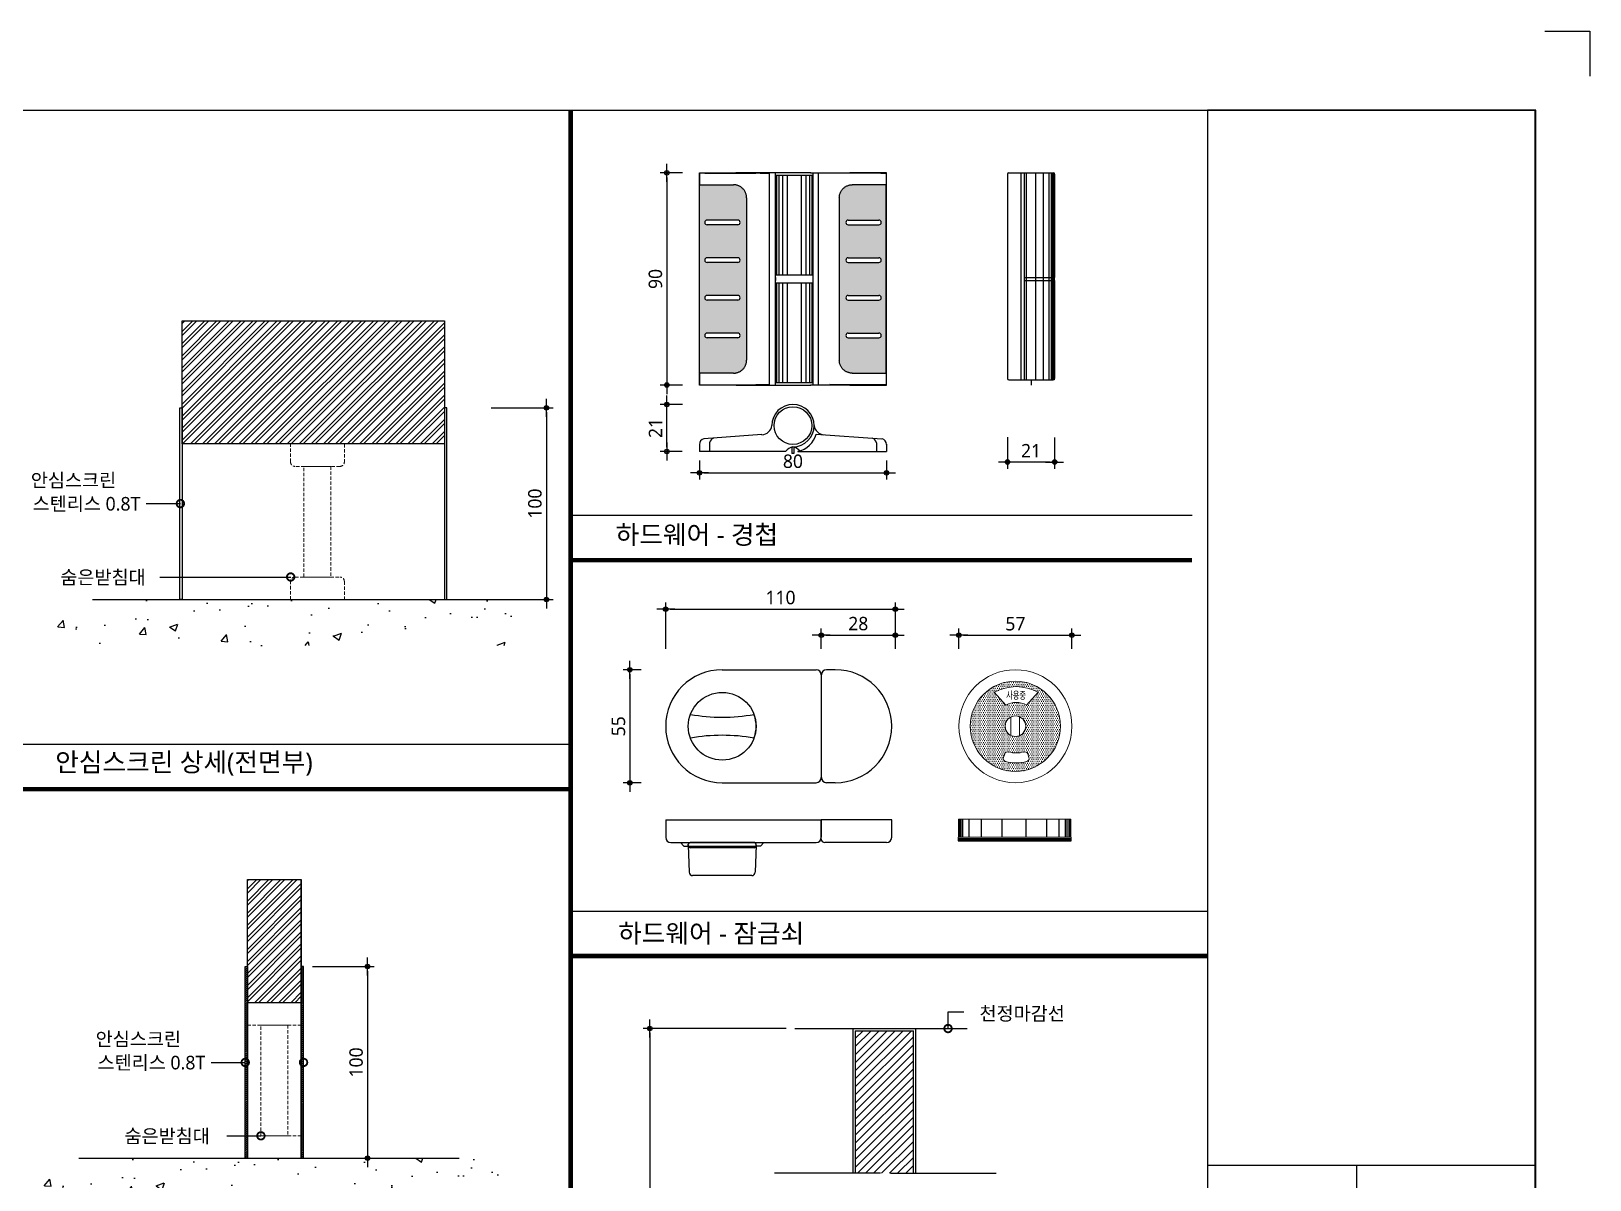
# Model space of a CAD drawing. Extents: x -256 to 8104, y -176 to 5714.
# Drawn here: x 4629 to 8104, y 3153 to 5714 of the extents above; entities that cross this region are included whole.
import ezdxf
from ezdxf.enums import TextEntityAlignment as Align

# ---------------------------------------------------------------- set-up
doc = ezdxf.new("R2010")
doc.units = 0
doc.header["$LTSCALE"] = 30
doc.linetypes.add('HIDDEN', pattern=[0.375, 0.25, -0.125])
doc.layers.get('0').update_dxf_attribs({"linetype": 'CONTINUOUS'})
doc.layers.get('DEFPOINTS').update_dxf_attribs({"linetype": 'CONTINUOUS'})
for name, color, linetype in [('02---제품선', 4, 'CONTINUOUS'), ('C', 2, 'CONTINUOUS'), ('curior-0Line', 252, 'CONTINUOUS'), ('DIM', 7, 'CONTINUOUS'), ('HAT', 8, 'CONTINUOUS'), ('HID', 9, 'HIDDEN'), ('TIT', 3, 'CONTINUOUS'), ('문자', 3, 'CONTINUOUS'), ('부자재', 4, 'CONTINUOUS'), ('잠금쇠(회전형)', 4, 'CONTINUOUS'), ('치수', 1, 'CONTINUOUS'), ('판넬', 2, 'CONTINUOUS'), ('해치', 8, 'CONTINUOUS')]:
    doc.layers.add(name, color=color, linetype=linetype)
doc.styles.add('HDW', font='gulim.ttc')
doc.styles.add('돋움', font='malgun.ttf')
doc.dimstyles.new('10', dxfattribs={"dimscale": 10, "dimtxt": 3, "dimasz": 1, "dimexe": 1.5, "dimexo": 2, "dimgap": 1, "dimtad": 1, "dimdec": 0, "dimlunit": 6, "dimtxsty": '돋움', "dimblk": 'DIMDOT', "dimcen": -1, "dimdle": 1.5, "dimclrt": 3, "dimazin": 3, "dimtfac": 1, "dimtdec": 0, "dimtix": 1, "dimtmove": 2, "dimatfit": 3, "dimldrblk": 'DIMDOT', "dimarcsym": 0})

# ---------------------------------------------------------------- blocks, each defined once
blk = doc.blocks.new('DIMDOT')
at = {"linetype": 'Continuous'}
blk.add_line((-2, 0), (2, 0), dxfattribs=at)
for radius in [0.5, 0.25]:
    blk.add_circle((0, 0), radius, dxfattribs=at)
blk = doc.blocks.new('*D701')
at = {"layer": 'DEFPOINTS', "color": 0}
for p in [(64744.3, -2447.4), (64232.3, -2556), (64744.3, -2556)]:
    blk.add_point(p, dxfattribs=at)
at = {"layer": 'DIM', "color": 0, "lineweight": -2, "ltscale": 10}
for p, q in [((64232.3, -2536), (64232.3, -2432.4)), ((64744.3, -2536), (64744.3, -2432.4)), ((64242.3, -2447.4), (64734.3, -2447.4))]:
    blk.add_line(p, q, dxfattribs=at)
at = {"layer": 'DIM', "color": 0, "lineweight": -2, "xscale": 10, "yscale": 10, "zscale": 10, "rotation": 180}
blk.add_blockref('DIMDOT', (64232.3, -2447.4), dxfattribs=at)
at = {"layer": 'DIM', "color": 0, "lineweight": -2, "xscale": 10, "yscale": 10, "zscale": 10}
blk.add_blockref('DIMDOT', (64744.3, -2447.4), dxfattribs=at)
at = {"layer": 'DIM', "color": 3, "insert": (64488.3, -2421.8), "char_height": 30, "attachment_point": 5, "style": '돋움'}
blk.add_mtext('110', dxfattribs=at)
blk = doc.blocks.new('*D702')
at = {"layer": 'DEFPOINTS', "color": 0}
for p in [(64744.3, -2505.4), (64579.2, -2556), (64744.3, -2556)]:
    blk.add_point(p, dxfattribs=at)
at = {"layer": 'DIM', "color": 0, "lineweight": -2, "ltscale": 10}
for p, q in [((64579.2, -2536), (64579.2, -2490.4)), ((64744.3, -2536), (64744.3, -2490.4)), ((64589.2, -2505.4), (64734.3, -2505.4))]:
    blk.add_line(p, q, dxfattribs=at)
at = {"layer": 'DIM', "color": 0, "lineweight": -2, "xscale": 10, "yscale": 10, "zscale": 10, "rotation": 180}
blk.add_blockref('DIMDOT', (64579.2, -2505.4), dxfattribs=at)
at = {"layer": 'DIM', "color": 0, "lineweight": -2, "xscale": 10, "yscale": 10, "zscale": 10}
blk.add_blockref('DIMDOT', (64744.3, -2505.4), dxfattribs=at)
at = {"layer": 'DIM', "color": 3, "insert": (64661.7, -2479.9), "char_height": 30, "attachment_point": 5, "style": '돋움'}
blk.add_mtext('28', dxfattribs=at)
blk = doc.blocks.new('*D703')
at = {"layer": 'DEFPOINTS', "color": 0}
for p in [(65138, -2505.4), (64886, -2556), (65138, -2556)]:
    blk.add_point(p, dxfattribs=at)
at = {"layer": 'DIM', "color": 0, "lineweight": -2, "ltscale": 10}
for p, q in [((64886, -2536), (64886, -2490.4)), ((65138, -2536), (65138, -2490.4)), ((64896, -2505.4), (65128, -2505.4))]:
    blk.add_line(p, q, dxfattribs=at)
at = {"layer": 'DIM', "color": 0, "lineweight": -2, "xscale": 10, "yscale": 10, "zscale": 10, "rotation": 180}
blk.add_blockref('DIMDOT', (64886, -2505.4), dxfattribs=at)
at = {"layer": 'DIM', "color": 0, "lineweight": -2, "xscale": 10, "yscale": 10, "zscale": 10}
blk.add_blockref('DIMDOT', (65138, -2505.4), dxfattribs=at)
at = {"layer": 'DIM', "color": 3, "insert": (65012, -2480.1), "char_height": 30, "attachment_point": 5, "style": '돋움'}
blk.add_mtext('57', dxfattribs=at)
blk = doc.blocks.new('*D704')
at = {"layer": 'DEFPOINTS', "color": 0}
for p in [(64289.9, -1474.6), (64234.9, -1947.8), (64289.9, -1947.8)]:
    blk.add_point(p, dxfattribs=at)
at = {"layer": 'DIM', "color": 0, "lineweight": -2, "ltscale": 10}
for p, q in [((64269.9, -1474.6), (64219.9, -1474.6)), ((64234.9, -1484.6), (64234.9, -1937.8)), ((64269.9, -1947.8), (64219.9, -1947.8))]:
    blk.add_line(p, q, dxfattribs=at)
at = {"layer": 'DIM', "color": 0, "lineweight": -2, "xscale": 10, "yscale": 10, "zscale": 10}
for p, rotation in [((64234.9, -1474.6), 90), ((64234.9, -1947.8), 270)]:
    blk.add_blockref('DIMDOT', p, dxfattribs=dict(at, rotation=rotation))
at = {"layer": 'DIM', "color": 3, "insert": (64209.4, -1711.2), "char_height": 30, "attachment_point": 5, "rotation": 90, "style": '돋움'}
blk.add_mtext('90', dxfattribs=at)
blk = doc.blocks.new('*D705')
at = {"layer": 'DEFPOINTS', "color": 0}
for p in [(64307.5, -2096), (64724.6, -2096), (64724.6, -2143.4)]:
    blk.add_point(p, dxfattribs=at)
at = {"layer": 'DIM', "color": 0, "lineweight": -2, "ltscale": 10}
for p, q in [((64307.5, -2116), (64307.5, -2158.4)), ((64724.6, -2116), (64724.6, -2158.4)), ((64317.5, -2143.4), (64714.6, -2143.4))]:
    blk.add_line(p, q, dxfattribs=at)
at = {"layer": 'DIM', "color": 0, "lineweight": -2, "xscale": 10, "yscale": 10, "zscale": 10, "rotation": 180}
blk.add_blockref('DIMDOT', (64307.5, -2143.4), dxfattribs=at)
at = {"layer": 'DIM', "color": 0, "lineweight": -2, "xscale": 10, "yscale": 10, "zscale": 10}
blk.add_blockref('DIMDOT', (64724.6, -2143.4), dxfattribs=at)
at = {"layer": 'DIM', "color": 3, "insert": (64516, -2117.9), "char_height": 30, "attachment_point": 5, "style": '돋움'}
blk.add_mtext('80', dxfattribs=at)
blk = doc.blocks.new('*D706')
at = {"layer": 'DEFPOINTS', "color": 0}
for p in [(64234.9, -1991), (64289.9, -1991), (64289.2, -2096)]:
    blk.add_point(p, dxfattribs=at)
at = {"layer": 'DIM', "color": 0, "lineweight": -2, "ltscale": 10}
for p, q in [((64269.9, -1991), (64219.9, -1991)), ((64234.9, -2086), (64234.9, -2001)), ((64269.2, -2096), (64219.9, -2096))]:
    blk.add_line(p, q, dxfattribs=at)
at = {"layer": 'DIM', "color": 0, "lineweight": -2, "xscale": 10, "yscale": 10, "zscale": 10}
for p, rotation in [((64234.9, -1991), 90), ((64234.9, -2096), 270)]:
    blk.add_blockref('DIMDOT', p, dxfattribs=dict(at, rotation=rotation))
at = {"layer": 'DIM', "color": 3, "insert": (64209.5, -2043.5), "char_height": 30, "attachment_point": 5, "rotation": 90, "style": '돋움'}
blk.add_mtext('21', dxfattribs=at)
blk = doc.blocks.new('*D707')
at = {"layer": 'DEFPOINTS', "color": 0}
for p in [(64994.4, -2043.8), (65099.4, -2044.5), (64994.4, -2119.5)]:
    blk.add_point(p, dxfattribs=at)
at = {"layer": 'DIM', "color": 0, "lineweight": -2, "ltscale": 10}
for p, q in [((64994.4, -2063.8), (64994.4, -2134.5)), ((65099.4, -2064.5), (65099.4, -2134.5)), ((65089.4, -2119.5), (65004.4, -2119.5))]:
    blk.add_line(p, q, dxfattribs=at)
at = {"layer": 'DIM', "color": 0, "lineweight": -2, "xscale": 10, "yscale": 10, "zscale": 10, "rotation": 180}
blk.add_blockref('DIMDOT', (64994.4, -2119.5), dxfattribs=at)
at = {"layer": 'DIM', "color": 0, "lineweight": -2, "xscale": 10, "yscale": 10, "zscale": 10}
blk.add_blockref('DIMDOT', (65099.4, -2119.5), dxfattribs=at)
at = {"layer": 'DIM', "color": 3, "insert": (65046.9, -2094.2), "char_height": 30, "attachment_point": 5, "style": '돋움'}
blk.add_mtext('21', dxfattribs=at)
blk = doc.blocks.new('*D708')
at = {"layer": 'DEFPOINTS', "color": 0}
for p in [(64197.9, -2582.6), (64152.3, -2834.6), (64197.9, -2834.6)]:
    blk.add_point(p, dxfattribs=at)
at = {"layer": 'DIM', "color": 0, "lineweight": -2, "ltscale": 10}
for p, q in [((64177.9, -2582.6), (64137.3, -2582.6)), ((64152.3, -2592.6), (64152.3, -2824.6)), ((64177.9, -2834.6), (64137.3, -2834.6))]:
    blk.add_line(p, q, dxfattribs=at)
at = {"layer": 'DIM', "color": 0, "lineweight": -2, "xscale": 10, "yscale": 10, "zscale": 10}
for p, rotation in [((64152.3, -2582.6), 90), ((64152.3, -2834.6), 270)]:
    blk.add_blockref('DIMDOT', p, dxfattribs=dict(at, rotation=rotation))
at = {"layer": 'DIM', "color": 3, "insert": (64127, -2708.6), "char_height": 30, "attachment_point": 5, "rotation": 90, "style": '돋움'}
blk.add_mtext('55', dxfattribs=at)
blk = doc.blocks.new('*D709')
at = {"layer": 'DEFPOINTS', "color": 0}
for p in [(64520.9, -3382.6), (64196.8, -5721.5), (64520.9, -5721.5)]:
    blk.add_point(p, dxfattribs=at)
at = {"layer": 'DIM', "color": 0, "lineweight": -2, "ltscale": 10}
for p, q in [((64500.9, -3382.6), (64181.8, -3382.6)), ((64196.8, -3392.6), (64196.8, -5711.5)), ((64500.9, -5721.5), (64181.8, -5721.5))]:
    blk.add_line(p, q, dxfattribs=at)
at = {"layer": 'DIM', "color": 0, "lineweight": -2, "xscale": 10, "yscale": 10, "zscale": 10}
for p, rotation in [((64196.8, -3382.6), 90), ((64196.8, -5721.5), 270)]:
    blk.add_blockref('DIMDOT', p, dxfattribs=dict(at, rotation=rotation))
at = {"layer": 'DIM', "color": 3, "insert": (64171.6, -4552), "char_height": 30, "attachment_point": 5, "rotation": 90, "style": '돋움'}
blk.add_mtext('VAR.', dxfattribs=at)
blk = doc.blocks.new('A$C13EB2441')
for p, q in [((0.837, 7.375), (0.837, 14.115)), ((0.837, 6.74), (0.837, 0))]:
    blk.add_line(p, q)
blk = doc.blocks.new('*D711')
at = {"layer": 'DEFPOINTS', "color": 0}
for p in [(63424.7, -3244.5), (63424.7, -3671.9), (63567.6, -3671.9)]:
    blk.add_point(p, dxfattribs=at)
at = {"layer": 'DIM', "color": 0, "lineweight": -2, "ltscale": 10}
for p, q in [((63444.7, -3244.5), (63582.6, -3244.5)), ((63567.6, -3254.5), (63567.6, -3661.9)), ((63444.7, -3671.9), (63582.6, -3671.9))]:
    blk.add_line(p, q, dxfattribs=at)
at = {"layer": 'DIM', "color": 0, "lineweight": -2, "xscale": 10, "yscale": 10, "zscale": 10}
for p, rotation in [((63567.6, -3244.5), 90), ((63567.6, -3671.9), 270)]:
    blk.add_blockref('DIMDOT', p, dxfattribs=dict(at, rotation=rotation))
at = {"layer": 'DIM', "color": 3, "insert": (63542.1, -3458.2), "char_height": 30, "attachment_point": 5, "rotation": 90, "style": '돋움'}
blk.add_mtext('100', dxfattribs=at)
blk = doc.blocks.new('_DOTSMALL')
at = {"color": 0, "linetype": 'ByBlock', "const_width": 0.5}
blk.add_lwpolyline([(-0.0625, 0, 1), (0.0625, 0, 1)], format="xyb", close=True, dxfattribs=at)
blk = doc.blocks.new('A$C63EC304E')
at = {"layer": '치수', "color": 1, "xscale": 2.5, "yscale": 2.5, "zscale": 2.5, "rotation": 234.3098741996962}
blk.add_blockref('_DOTSMALL', (0.31, 0.31), dxfattribs=at)
blk = doc.blocks.new('A$C2BC9653E')
at = {"layer": '치수', "xscale": 0.3333333333333333, "yscale": 0.3333333333333333, "zscale": 0.3333333333333333}
blk.add_blockref('A$C63EC304E', (0, 0), dxfattribs=at)
blk = doc.blocks.new('A$C7FC71301')
at = {"layer": '치수', "rotation": 180}
blk.add_blockref('A$C2BC9653E', (0.208, 0.208), dxfattribs=at)
blk = doc.blocks.new('A$C4A20372B')
at = {"layer": '치수'}
blk.add_blockref('A$C7FC71301', (0, 0), dxfattribs=at)
blk = doc.blocks.new('A$C566469F5')
at = {"layer": '치수'}
blk.add_blockref('A$C4A20372B', (0, 0), dxfattribs=at)
blk = doc.blocks.new('A$C7E317CD4')
at = {"layer": '해치', "xscale": 2, "yscale": 2, "zscale": 2}
blk.add_blockref('A$C566469F5', (0, 0), dxfattribs=at)
blk = doc.blocks.new('A$C601D7F27')
at = {"layer": '치수'}
blk.add_blockref('A$C7E317CD4', (0, 0), dxfattribs=at)
blk = doc.blocks.new('A$C38802C08')
at = {"layer": '치수'}
blk.add_blockref('A$C601D7F27', (0, 0), dxfattribs=at)
blk = doc.blocks.new('*D713')
at = {"layer": 'DEFPOINTS', "color": 0}
for p in [(63823.4, -1998.4), (63823.4, -2425.8), (63966.3, -2425.8)]:
    blk.add_point(p, dxfattribs=at)
at = {"layer": 'DIM', "color": 0, "lineweight": -2, "ltscale": 10}
for p, q in [((63843.4, -1998.4), (63981.3, -1998.4)), ((63966.3, -2008.4), (63966.3, -2415.8)), ((63843.4, -2425.8), (63981.3, -2425.8))]:
    blk.add_line(p, q, dxfattribs=at)
at = {"layer": 'DIM', "color": 0, "lineweight": -2, "xscale": 10, "yscale": 10, "zscale": 10}
for p, rotation in [((63966.3, -1998.4), 90), ((63966.3, -2425.8), 270)]:
    blk.add_blockref('DIMDOT', p, dxfattribs=dict(at, rotation=rotation))
at = {"layer": 'DIM', "color": 3, "insert": (63940.7, -2212.1), "char_height": 30, "attachment_point": 5, "rotation": 90, "style": '돋움'}
blk.add_mtext('100', dxfattribs=at)
blk = doc.blocks.new('DESIGN-26', base_point=(58188.6, -6872.9))
h = blk.add_hatch()
h.set_pattern_fill('ANSI31', color=2, style=0)
h.set_pattern_definition([(45, (61405.2524, -5208.6774), (-2.245064, 2.245064), [])])
h.paths.add_polyline_path([(63299.7, -3244.5), (63294.7, -3244.5), (63294.7, -3456.1, -1), (63294.7, -3460.3), (63294.7, -3671.9), (63299.7, -3671.9)])
h.paths.add_polyline_path([(63424.7, -3460.3, -1), (63424.7, -3456.1), (63424.7, -3244.5), (63419.7, -3244.5), (63419.7, -3671.9), (63424.7, -3671.9)])
at = {"layer": 'HAT'}
h = blk.add_hatch(dxfattribs=at)
h.set_pattern_fill('ANSI32', color=256, scale=2, style=0)
h.set_pattern_definition([(45, (49896.99, -7057.5), (-13.470384, 13.470384), []), (45, (49905.97, -7057.5), (-13.470384, 13.470384), [])])
h.paths.add_polyline_path([(63153.9, -1804.6), (63739.3, -1804.6), (63739.3, -2079.2), (63153.9, -2079.2)])
h = blk.add_hatch(dxfattribs=at)
h.set_pattern_fill('ANSI32', color=256, scale=2, style=0)
h.set_pattern_definition([(45, (58218.403, -7048.667), (-13.470384, 13.470384), []), (45, (58227.384, -7048.667), (-13.470384, 13.470384), [])])
h.paths.add_polyline_path([(63419.7, -3050.7), (63299.7, -3050.7), (63299.7, -3325.3), (63419.7, -3325.3), (63419.7, -3244.5)])
at = {"layer": 'HAT', "transparency": 33554687}
h = blk.add_hatch(dxfattribs=at)
h.set_pattern_fill('ANSI31', color=256, scale=4)
h.set_pattern_definition([(45, (49867.086, -7048.667), (-8.980256, 8.980256), [])])
h.paths.add_polyline_path([(64711.1, -3705.5), (64733.3, -3705.5), (64784.7, -3705.5), (64784.7, -3387.6), (64654.7, -3387.6), (64654.7, -3705.5)])
at = {"layer": '해치'}
h = blk.add_hatch(dxfattribs=at)
h.set_pattern_fill('DOTS', color=256, scale=2.628474)
h.set_pattern_definition([(0, (61345.76, -1139.6253), (2.086351, 4.172702), [0, -4.172702])])
edge = h.paths.add_edge_path()
edge.add_line((64308, -1921.2), (64308, -1921.2))
edge.add_spline(control_points=[(64308, -1921.2), (64308.3, -1921.2), (64319.8, -1921.2)], knot_values=[-0.724312, -0.724312, -0.724312, 0.724312, 0.724312, 0.724312], weights=[1, 0.748956, 1], degree=2, periodic=0)
edge.add_line((64319.8, -1921.2), (64383.7, -1921.2))
edge.add_spline(control_points=[(64383.7, -1921.2), (64412.6, -1921.2), (64412.6, -1892.3)], knot_values=[-1.570796, -1.570796, -1.570796, 0, 0, 0], weights=[1, 0.707107, 1], degree=2, periodic=0)
edge.add_line((64412.6, -1892.3), (64412.6, -1530.1))
edge.add_spline(control_points=[(64412.6, -1530.1), (64412.6, -1501.2), (64383.7, -1501.2)], knot_values=[0, 0, 0, 1.570796, 1.570796, 1.570796], weights=[1, 0.707107, 1], degree=2, periodic=0)
edge.add_line((64383.7, -1501.2), (64319.8, -1501.2))
edge.add_spline(control_points=[(64319.8, -1501.2), (64308.3, -1501.2), (64308, -1501.2)], knot_values=[-0.724312, -0.724312, -0.724312, 0.724312, 0.724312, 0.724312], weights=[1, 0.748956, 1], degree=2, periodic=0)
edge.add_line((64308, -1501.2), (64308, -1921.2))
h.paths.add_polyline_path([(64392.9, -1579.9, -0.414214), (64398.1, -1585.2, -0.414214), (64392.9, -1590.5), (64324.5, -1590.5, -0.414214), (64319.3, -1585.2, -0.414214), (64324.5, -1579.9)], flags=16)
h.paths.add_polyline_path([(64392.9, -1663.9, -0.414214), (64398.1, -1669.2, -0.414214), (64392.9, -1674.5), (64324.5, -1674.5, -0.414214), (64319.3, -1669.2, -0.414214), (64324.5, -1663.9)], flags=16)
h.paths.add_polyline_path([(64392.9, -1748, -0.414214), (64398.1, -1753.2, -0.414214), (64392.9, -1758.5), (64324.5, -1758.5, -0.414214), (64319.3, -1753.2, -0.414214), (64324.5, -1748)], flags=16)
h.paths.add_polyline_path([(64392.9, -1832, -0.414214), (64398.1, -1837.2, -0.414214), (64392.9, -1842.5), (64324.5, -1842.5, -0.414214), (64319.3, -1837.2, -0.414214), (64324.5, -1832)], flags=16)
h = blk.add_hatch(dxfattribs=at)
h.set_pattern_fill('DOTS', color=256, scale=2.628474)
h.set_pattern_definition([(0, (60871.1426, -1139.6253), (2.086351, 4.1727023), [0, -4.1727023])])
edge = h.paths.add_edge_path()
edge.add_spline(control_points=[(64619.4, -1530.1), (64619.4, -1501.2), (64648.3, -1501.2)], knot_values=[0, 0, 0, 1.570796, 1.570796, 1.570796], weights=[1, 0.707107, 1], degree=2, periodic=0)
edge.add_line((64648.3, -1501.2), (64712.2, -1501.2))
edge.add_spline(control_points=[(64712.2, -1501.2), (64723.8, -1501.2), (64724, -1501.2)], knot_values=[-0.724312, -0.724312, -0.724312, 0.724312, 0.724312, 0.724312], weights=[1, 0.748956, 1], degree=2, periodic=0)
edge.add_line((64724.1, -1501.2), (64724.1, -1921.2))
edge.add_line((64724.1, -1921.2), (64724, -1921.2))
edge.add_spline(control_points=[(64724, -1921.2), (64723.8, -1921.2), (64712.2, -1921.2)], knot_values=[-0.724312, -0.724312, -0.724312, 0.724312, 0.724312, 0.724312], weights=[1, 0.748956, 1], degree=2, periodic=0)
edge.add_line((64712.2, -1921.2), (64648.3, -1921.2))
edge.add_spline(control_points=[(64648.3, -1921.2), (64619.4, -1921.2), (64619.4, -1892.3)], knot_values=[-1.570796, -1.570796, -1.570796, 0, 0, 0], weights=[1, 0.707107, 1], degree=2, periodic=0)
edge.add_line((64619.4, -1892.3), (64619.4, -1530.1))
h.paths.add_polyline_path([(64639.2, -1579.9, 0.414214), (64633.9, -1585.2, 0.414214), (64639.2, -1590.5), (64707.5, -1590.5, 0.414214), (64712.8, -1585.2, 0.414214), (64707.5, -1579.9)], flags=16)
h.paths.add_polyline_path([(64639.2, -1663.9, 0.414214), (64633.9, -1669.2, 0.414214), (64639.2, -1674.5), (64707.5, -1674.5, 0.414214), (64712.8, -1669.2, 0.414214), (64707.5, -1663.9)], flags=16)
h.paths.add_polyline_path([(64639.2, -1748, 0.414214), (64633.9, -1753.2, 0.414214), (64639.2, -1758.5), (64707.5, -1758.5, 0.414214), (64712.8, -1753.2, 0.414214), (64707.5, -1748)], flags=16)
h.paths.add_polyline_path([(64639.2, -1832, 0.414214), (64633.9, -1837.2, 0.414214), (64639.2, -1842.5), (64707.5, -1842.5, 0.414214), (64712.8, -1837.2, 0.414214), (64707.5, -1832)], flags=16)
h = blk.add_hatch(dxfattribs=at)
h.set_pattern_fill('AR-CONC', color=256, style=0)
h.set_pattern_definition([(50, (61435.16, -3962.6), (182.185, -15.939), [19.05, -209.55]), (355, (61435.16, -3962.6), (-35.243, 191.057), [15.24, -167.64]), (100.451, (61450.34, -3963.92), (146.943, 175.117), [16.19, -178.09]), (46.184, (61435.16, -3911.8), (271.079, -42.042), [28.575, -314.325]), (96.636, (61457.75, -3915.3), (237.404, 247.426), [24.285, -267.135]), (351.184, (61435.16, -3911.8), (237.405, 247.425), [22.86, -251.46]), (21, (61460.56, -3924.5), (151.615, -102.2655), [19.05, -209.55]), (326, (61460.56, -3924.5), (61.802, 184.188), [15.24, -167.64]), (71.4514, (61473.2, -3933.02), (213.416, 81.923), [16.19, -178.09]), (37.5, (61435.16, -3962.594), (3.0886, 84.555), [0, -165.608, 0, -170.18, 0, -168.275]), (7.5, (61435.16, -3962.59), (66.8197, 100.1806), [0, -97.028, 0, -161.798, 0, -64.135]), (327.5, (61378.515, -3962.594), (135.5906, -5.7287), [0, -63.5, 0, -198.12, 0, -262.89]), (317.5, (61353.11, -3962.59), (148.129, 25.4265), [0, -82.55, 0, -131.572, 0, -186.69])])
h.paths.add_polyline_path([(63914.7, -2528.8), (63914.7, -2425.8), (62864.5, -2425.8), (62864.5, -2528.8)])
h = blk.add_hatch(dxfattribs=at)
h.set_pattern_fill('DOTS', color=256, scale=2.628474)
h.set_pattern_definition([(0, (59317.9545, -6165.9028), (2.086351, 4.1727023), [0, -4.1727023])])
h.paths.add_polyline_path([(65112.6, -2708.6, 1), (64911.3, -2708.6, 1)])
h.paths.add_polyline_path([(64989, -2708.6, -1), (65034.9, -2708.6, -1)], flags=16)
h.paths.add_polyline_path([(65036.7, -2661.3, 0.250537), (64990.8, -2661.3), (64965, -2632.8, -0.258173), (65062.5, -2632.8)], flags=16)
h.paths.add_polyline_path([(65039.4, -2770), (65042.2, -2778.1, -0.437988), (65037.4, -2787.2, -0.127495), (64990.2, -2787.2, -0.437988), (64985.3, -2778.1), (64988.1, -2770, -0.407197), (64996.9, -2765.6, 0.156299), (65030.7, -2765.6, -0.407197)], flags=16)
h.paths.add_polyline_path([(64987.4, -2654.3), (64987.4, -2625.1), (65039.7, -2625.1), (65039.7, -2654.3)], flags=8)
h = blk.add_hatch(dxfattribs=at)
h.set_pattern_fill('AR-CONC', color=256, style=0)
h.set_pattern_definition([(50, (61405.25, -5208.68), (182.185, -15.939), [19.05, -209.55]), (355, (61405.25, -5208.68), (-35.243, 191.057), [15.24, -167.64]), (100.451, (61420.43, -5210), (146.943, 175.117), [16.19, -178.09]), (46.184, (61405.25, -5157.88), (271.079, -42.042), [28.575, -314.325]), (96.636, (61427.84, -5161.38), (237.404, 247.426), [24.285, -267.135]), (351.184, (61405.25, -5157.88), (237.405, 247.425), [22.86, -251.46]), (21, (61430.65, -5170.58), (151.615, -102.2655), [19.05, -209.55]), (326, (61430.65, -5170.58), (61.802, 184.188), [15.24, -167.64]), (71.4514, (61443.29, -5179.1), (213.416, 81.923), [16.19, -178.09]), (37.5, (61405.25, -5208.68), (3.0886, 84.555), [0, -165.608, 0, -170.18, 0, -168.275]), (7.5, (61405.25, -5208.68), (66.8197, 100.1806), [0, -97.028, 0, -161.798, 0, -64.135]), (327.5, (61348.61, -5208.68), (135.5906, -5.7287), [0, -63.5, 0, -198.12, 0, -262.89]), (317.5, (61323.21, -5208.68), (148.129, 25.4265), [0, -82.55, 0, -131.572, 0, -186.69])])
h.paths.add_polyline_path([(63884.8, -3774.9), (63884.8, -3671.9), (62834.6, -3671.9), (62834.6, -3774.9)])
at = {"color": 2}
for p, q in [((66192.7, -1158.7), (66292.7, -1158.7)), ((66192.7, -1158.7), (66292.7, -1158.7)), ((66192.7, -1158.7), (66292.7, -1158.7)), ((66292.7, -1158.7), (66292.7, -1258.7)), ((66292.7, -1158.7), (66292.7, -1258.7)), ((66292.7, -1158.7), (66292.7, -1258.7)), ((65046.9, -1936.2), (65046.9, -1947.8)), ((62953.9, -2425.8), (63843.4, -2425.8)), ((64520.1, -3382.6), (64904.7, -3382.6)), ((62924, -3671.9), (63771.7, -3671.9))]:
    blk.add_line(p, q, dxfattribs=at)
at = {"color": 8}
for p, q in [((64020.5, -2238.1), (65405.8, -2238.1)), ((60672.7, -2748.7), (64020.5, -2748.7)), ((64020.5, -3120.9), (65440.2, -3120.9))]:
    blk.add_line(p, q, dxfattribs=at)
at = {"color": 2}
for points in [[(58187.9, -1334.5), (65440.2, -1334.5), (65440.2, -6872.8), (58187.9, -6872.8)], [(58187.9, -1334.5), (65440.2, -1334.5), (65440.2, -6872.8), (58187.9, -6872.8)], [(58187.9, -1334.5), (66169.8, -1334.5), (66169.8, -6872.8), (58187.9, -6872.8)], [(63148.9, -1998.4), (63153.9, -1998.4), (63153.9, -2425.8), (63148.9, -2425.8)], [(63744.3, -1998.4), (63739.3, -1998.4), (63739.3, -2425.8), (63744.3, -2425.8)], [(63294.7, -3244.5), (63299.7, -3244.5), (63299.7, -3671.9), (63294.7, -3671.9)], [(63424.7, -3244.5), (63419.7, -3244.5), (63419.7, -3671.9), (63424.7, -3671.9)]]:
    blk.add_lwpolyline(points, close=True, dxfattribs=at)
at = {"color": 8, "const_width": 10}
for points in [[(64020.5, -6872.8), (64020.5, -1334.5)], [(64020.5, -2338.1), (65405.8, -2338.1)], [(60672.7, -2848.7), (64020.5, -2848.7)], [(64020.5, -3220.9), (65440.2, -3220.9)]]:
    blk.add_lwpolyline(points, dxfattribs=at)
at = {"layer": '02---제품선'}
for p, q in [((64358.3, -2582.6), (64567.6, -2582.6)), ((64579.2, -2594.2), (64579.2, -2822.9)), ((64579.2, -2594.2), (64579.2, -2822.9)), ((64610.3, -2582.6), (64590.9, -2582.6)), ((64358.3, -2834.6), (64567.6, -2834.6)), ((64610.3, -2834.6), (64590.9, -2834.6)), ((64232.3, -2917.5), (64579.2, -2917.5)), ((64232.3, -2917.5), (64232.3, -2956.3)), ((64579.2, -2917.5), (64579.2, -2956.3)), ((64736.3, -2917.5), (64579.2, -2917.5)), ((64579.2, -2960.2), (64579.2, -2917.5)), ((64736.3, -2956.3), (64736.3, -2917.5)), ((64243.9, -2967.9), (64265.2, -2967.9)), ((64265.2, -2967.9), (64451.3, -2967.9)), ((64273, -2975.7), (64265.2, -2967.9)), ((64273, -2975.7), (64280.7, -2975.7)), ((64280.7, -2975.7), (64435.8, -2975.7)), ((64282.6, -2973.8), (64284.7, -3034.1)), ((64282.7, -2975.7), (64282.7, -2971.8)), ((64430, -2967.9), (64286.5, -2967.9)), ((64430, -2979.6), (64286.5, -2979.6)), ((64433.9, -2973.8), (64431.8, -3034.1)), ((64433.9, -2975.7), (64433.9, -2971.8)), ((64443.5, -2975.7), (64435.8, -2975.7)), ((64443.5, -2975.7), (64451.3, -2967.9)), ((64451.3, -2967.9), (64567.6, -2967.9)), ((64724.6, -2967.9), (64587, -2967.9)), ((64424.1, -3041.6), (64292.4, -3041.6))]:
    blk.add_line(p, q, dxfattribs=at)
blk.add_circle((64358.3, -2708.6), 75.6, dxfattribs=at)
blk.add_circle((64358.3, -2708.6), 75.6, dxfattribs=at)
for centre, radius, start, end in [((64358.3, -2708.6), 126, 90, 180), ((64567.6, -2594.2), 11.6, 0, 90), ((64590.9, -2594.2), 11.6, 90, 180), ((64610.3, -2708.6), 126, 0, 90), ((64358.3, -2708.6), 126, 180, 270), ((64358.3, -2271.8), 416.6, 260.2031, 279.7969), ((64358.3, -2708.6), 75.6, 340.7512, 19.2488), ((64610.3, -2708.6), 126, 270, 0), ((64358.3, -3145.4), 416.6, 80.2031, 99.7969), ((64567.6, -2822.9), 11.6, 270, 0), ((64590.9, -2822.9), 11.6, 180, 270), ((64243.9, -2956.3), 11.6, 180, 270), ((64286.5, -2971.8), 3.88, 90, 180), ((64286.5, -2975.7), 3.88, 180, 270), ((64430, -2971.8), 3.88, 0, 90), ((64430, -2975.7), 3.88, 270, 0), ((64567.6, -2956.3), 11.6, 270, 0), ((64587, -2960.2), 7.75, 180, 270), ((64724.6, -2956.3), 11.6, 270, 0), ((64292.4, -3033.9), 7.75, 182, 270), ((64424.1, -3033.9), 7.75, 270, 358)]:
    blk.add_arc(centre, radius, start, end, dxfattribs=at)
at = {"layer": 'C'}
for p, q in [((64654.7, -3387.6), (64654.7, -3705.5)), ((64654.7, -3387.6), (64784.7, -3387.6)), ((64784.7, -3705.5), (64784.7, -3387.6))]:
    blk.add_line(p, q, dxfattribs=at)
at = {"layer": 'curior-0Line'}
for p, q in [((65440.2, -1334.5), (65440.2, -6872.1)), ((65440.6, -3687), (66172.7, -3687)), ((65772.8, -3687), (65772.8, -4240.7))]:
    blk.add_line(p, q, dxfattribs=at)
blk.add_lwpolyline([(66172.7, -1334.5), (65440.2, -1334.5), (65440.2, -6872.8), (66172.7, -6872.8)], close=True, dxfattribs=at)
at = {"layer": 'HID', "lineweight": 15}
for points in [[(63395.8, -2079.2), (63515.8, -2079.2), (63515.8, -2119.2, -0.414214), (63505.8, -2129.2), (63405.8, -2129.2, -0.414214), (63395.8, -2119.2)], [(63405.8, -2375.8), (63505.8, -2375.8, -0.414214), (63515.8, -2385.8), (63515.8, -2425.8), (63395.8, -2425.8), (63395.8, -2385.8, -0.414214)]]:
    blk.add_lwpolyline(points, format="xyb", close=True, dxfattribs=at)
for points in [[(63425.8, -2129.2), (63485.8, -2129.2), (63485.8, -2375.8), (63425.8, -2375.8)], [(63299.7, -3325.3), (63419.7, -3325.3), (63419.7, -3375.3), (63299.7, -3375.3)], [(63329.7, -3375.3), (63389.7, -3375.3), (63389.7, -3621.9), (63329.7, -3621.9)], [(63299.7, -3621.9), (63419.7, -3621.9), (63419.7, -3671.9), (63299.7, -3671.9)]]:
    blk.add_lwpolyline(points, close=True, dxfattribs=at)
at = {"layer": '부자재'}
for p, q in [((64307.5, -1474.6), (64388.9, -1474.6)), ((64307.5, -1947.8), (64307.5, -1474.6)), ((64307.5, -1474.6), (64308, -1475.2)), ((64308, -1475.2), (64308, -1501.2)), ((64319.8, -1475.4), (64433.4, -1475.6)), ((64389.1, -1474.7), (64388.9, -1474.6)), ((64476.6, -1474.7), (64389.1, -1474.7)), ((64464, -1946.6), (64464, -1475.9)), ((64476.6, -1474.7), (64476.6, -1947.7)), ((64476.6, -1474.7), (64476.6, -1474.7)), ((64555.5, -1474.7), (64643, -1474.7)), ((64560.7, -1474.7), (64560.7, -1947.7)), ((64573.3, -1946.6), (64573.3, -1475.9)), ((64712.2, -1475.4), (64598.6, -1475.6)), ((64643, -1474.7), (64643.2, -1474.6)), ((64724.6, -1474.6), (64643.2, -1474.6)), ((64724.6, -1474.6), (64724, -1475.2)), ((64724, -1475.2), (64724, -1501.2)), ((64724.6, -1947.8), (64724.6, -1474.6)), ((64994.4, -1477.6), (64994.4, -1933.2)), ((64997.4, -1474.6), (65096.4, -1474.6)), ((65024.4, -1474.6), (65024.4, -1936.2)), ((65031.9, -1474.6), (65031.9, -1936.2)), ((65099.4, -1477.6), (65099.4, -1708.3)), ((64308, -1921.2), (64308, -1501.2)), ((64308, -1501.2), (64308, -1501.2)), ((64319.8, -1501.2), (64383.7, -1501.2)), ((64712.2, -1501.2), (64648.3, -1501.2)), ((64724.1, -1501.2), (64724, -1501.2)), ((64724.1, -1921.2), (64724.1, -1501.2)), ((64412.6, -1530.1), (64412.6, -1892.3)), ((64619.4, -1530.1), (64619.4, -1892.3)), ((64476.8, -1707.6), (64476.8, -1715)), ((65031.9, -1708.3), (65099.4, -1708.3)), ((65031.9, -1714.3), (65099.4, -1714.3)), ((65098.4, -1708.3), (65098.4, -1714.3)), ((65099.4, -1714.3), (65099.4, -1933.2)), ((64308, -1921.2), (64308, -1921.2)), ((64308, -1921.2), (64308, -1947.2)), ((64383.7, -1921.2), (64319.8, -1921.2)), ((64648.3, -1921.2), (64712.2, -1921.2)), ((64724, -1921.2), (64724.1, -1921.2)), ((64724, -1921.2), (64724, -1947.2)), ((64997.4, -1936.2), (65096.4, -1936.2)), ((64308, -1947.2), (64307.5, -1947.8)), ((64388.9, -1947.8), (64307.5, -1947.8)), ((64319.8, -1947), (64433.4, -1946.8)), ((64389.1, -1947.7), (64388.9, -1947.8)), ((64389.1, -1947.7), (64476.6, -1947.7)), ((64643, -1947.7), (64555.5, -1947.7)), ((64712.2, -1947), (64598.6, -1946.8)), ((64643, -1947.7), (64643.2, -1947.8)), ((64643.2, -1947.8), (64724.6, -1947.8)), ((64724, -1947.2), (64724.6, -1947.8)), ((64307.5, -2079.4), (64307.5, -2096)), ((64446.9, -2058.4), (64317.2, -2067.5)), ((64330, -2076.3), (64330, -2096)), ((64567.6, -2057), (64714.5, -2067.4)), ((64702.1, -2076.3), (64702.1, -2096)), ((64724.6, -2079.4), (64724.6, -2096)), ((64499.2, -2096), (64307.5, -2096)), ((64513.8, -2086.1), (64513.8, -2100.5)), ((64518.3, -2100.5), (64513.8, -2100.5)), ((64518.3, -2086.1), (64518.3, -2100.5)), ((64526.7, -2095.2), (64526.7, -2096)), ((64526.7, -2096), (64724.6, -2096))]:
    blk.add_line(p, q, dxfattribs=at)
blk.add_circle((64516, -2038.2), 42.1, dxfattribs=at)
for centre, radius, start, end in [((64997.4, -1477.6), 3, 90, 180), ((65096.4, -1477.6), 3, 0, 90), ((64997.4, -1933.2), 3, 180, 270), ((65096.4, -1933.2), 3, 270, 0), ((64516, -2038.2), 47.2, 270, 180), ((64445.7, -2035.2), 23.3, 272.9231, 352.4724), ((64586.4, -2035.2), 23.3, 187.5276, 267.0769), ((64320.1, -2079.8), 12.6, 101.7765, 181.6712), ((64345.3, -2080.6), 15.9, 113.4077, 164.5497), ((64517.7, -2044.5), 51.5, 280.084, 345.9792), ((64686.7, -2080.6), 15.9, 15.4503, 67.3004), ((64712, -2079.8), 12.6, 358.3288, 78.2235), ((64522.5, -2114.4), 29.6, 102.5267, 141.5475), ((64509.6, -2114.4), 29.6, 43.1003, 77.4733)]:
    blk.add_arc(centre, radius, start, end, dxfattribs=at)
for points, weights in [([(64319.8, -1475.4), (64308.3, -1475.4), (64308, -1475.2)], [1, 0.748955720789, 1]), ([(64464, -1475.9), (64450.5, -1475.7), (64433.4, -1475.6)], [1, 0.964784765128, 1]), ([(64476.6, -1474.7), (64476.6, -1474.7), (64476.6, -1474.7)], [1, 0.999924701899, 1]), ([(64712.2, -1475.4), (64723.8, -1475.4), (64724, -1475.2)], [1, 0.748955720789, 1]), ([(64308, -1501.2), (64308.3, -1501.2), (64319.8, -1501.2)], [1, 0.748955720789, 1]), ([(64412.6, -1530.1), (64412.6, -1501.2), (64383.7, -1501.2)], [1, 0.707106781187, 1]), ([(64619.4, -1530.1), (64619.4, -1501.2), (64648.3, -1501.2)], [1, 0.707106781187, 1]), ([(64724, -1501.2), (64723.8, -1501.2), (64712.2, -1501.2)], [1, 0.748955720789, 1]), ([(64476.6, -1715), (64476.6, -1715), (64476.6, -1715)], [1, 0.999862102782, 1]), ([(64383.7, -1921.2), (64412.6, -1921.2), (64412.6, -1892.3)], [1, 0.707106781187, 1]), ([(64648.3, -1921.2), (64619.4, -1921.2), (64619.4, -1892.3)], [1, 0.707106781187, 1]), ([(64319.8, -1921.2), (64308.3, -1921.2), (64308, -1921.2)], [1, 0.748955720789, 1]), ([(64712.2, -1921.2), (64723.8, -1921.2), (64724, -1921.2)], [1, 0.748955720789, 1]), ([(64308, -1947.2), (64308.3, -1947), (64319.8, -1947)], [1, 0.748955720789, 1]), ([(64433.4, -1946.8), (64450.5, -1946.7), (64464, -1946.6)], [1, 0.964784765128, 1]), ([(64476.6, -1947.9), (64476.6, -1947.9), (64476.6, -1947.9)], [1, 0.999734260157, 1]), ([(64724, -1947.2), (64723.8, -1947), (64712.2, -1947)], [1, 0.748955720789, 1])]:
    blk.add_rational_spline(points, weights, degree=2, dxfattribs=at)
for points, weights, knots in [([(64555.5, -1474.7), (64555.5, -1474.7), (64516, -1474.7), (64476.6, -1474.7), (64476.6, -1474.7)], [1, 0.707106781186, 1, 0.707106781186, 1], [-1.570796, -1.570796, -1.570796, 0, 0, 1.570796, 1.570796, 1.570796]), ([(64476.6, -1480), (64489.2, -1480), (64516, -1480), (64560.7, -1480), (64560.7, -1480)], [0.872453400774, 0.800943102543, 1, 0.707106781186, 1], [-1.067549, -1.067549, -1.067549, 0, 0, 1.570796, 1.570796, 1.570796]), ([(64560.7, -1702.4), (64560.7, -1702.4), (64520.7, -1702.4), (64490.7, -1702.4), (64476.6, -1702.4)], [1, 0.742797744768, 1, 0.794611058848, 0.917248923756], [-1.467114, -1.467114, -1.467114, 0, 0, 1.171564, 1.171564, 1.171564]), ([(64476.6, -1720.2), (64487.8, -1720.2), (64511.4, -1720.2), (64551.5, -1720.2), (64559.8, -1720.2)], [0.884455168565, 0.830422605945, 1, 0.742797744768, 1], [-0.967291, -0.967291, -0.967291, 0, 0, 1.467114, 1.467114, 1.467114]), ([(64560.7, -1942.6), (64560.7, -1942.6), (64516, -1942.6), (64489.2, -1942.6), (64476.6, -1942.6)], [1, 0.707106781186, 1, 0.800943102543, 0.872453400774], [-1.570796, -1.570796, -1.570796, 0, 0, 1.067549, 1.067549, 1.067549]), ([(64476.6, -1947.9), (64476.6, -1947.9), (64516, -1947.9), (64555.5, -1947.9), (64555.5, -1947.9)], [1, 0.707106781186, 1, 0.707106781186, 1], [-1.570796, -1.570796, -1.570796, 0, 0, 1.570796, 1.570796, 1.570796])]:
    blk.add_rational_spline(points, weights, degree=2, knots=knots, dxfattribs=at)
blk.add_open_spline([(64476.8, -1707.6), (64476.8, -1707.6), (64476.8, -1707.6), (64476.7, -1707.6), (64476.7, -1707.6), (64476.6, -1707.6)], degree=3, knots=[-0.00189331, -0.00189331, -0.00189331, -0.00189331, 0, 0, 0.05421316, 0.05421316, 0.05421316, 0.05421316], dxfattribs=at)
at = {"layer": '잠금쇠(회전형)', "linetype": 'Continuous', "lineweight": 15}
for p, q in [((64965, -2632.8), (64990.8, -2661.3)), ((65062.5, -2632.8), (65036.7, -2661.3)), ((65002, -2687.8), (65002, -2729)), ((65021.1, -2688.2), (65021.1, -2729.5)), ((64988.1, -2770), (64985.3, -2778.1)), ((65039.4, -2770), (65042.2, -2778.1)), ((64885.2, -2916), (65135.6, -2916)), ((64885.2, -2916), (64885.2, -2956.3)), ((64886, -2916), (64886, -2956.3)), ((65135.6, -2916), (65135.6, -2956.3)), ((64884.4, -2956.3), (65136.4, -2956.3)), ((64884.4, -2964), (64884.4, -2956.3)), ((64884.4, -2963.8), (65136.4, -2963.8)), ((65136.4, -2964), (65136.4, -2956.3))]:
    blk.add_line(p, q, dxfattribs=at)
for radius in [126, 100.6, 22.9]:
    blk.add_circle((65012, -2708.6), radius, dxfattribs=at)
for centre, radius, start, end in [((65013.8, -2721), 100.7, 61.0478, 118.9522), ((65013.8, -2704.2), 48.7, 61.8696, 118.1304), ((64991.9, -2780.4), 7, 160.8571, 255.4685), ((64994.7, -2772.3), 7, 72.2332, 160.8571), ((65013.8, -2712.9), 55.3, 252.2332, 287.7668), ((65032.8, -2772.3), 7, 19.1429, 107.7668), ((65035.6, -2780.4), 7, 284.5315, 19.1429), ((65013.8, -2696.2), 94.1, 255.4685, 284.5315)]:
    blk.add_arc(centre, radius, start, end, dxfattribs=at)
at = {"layer": '치수'}
for p, q in [((63074.1, -2212.1), (63150.1, -2212.1)), ((63104.7, -2375.8), (63396.1, -2375.8)), ((64861.8, -3382.4), (64861.8, -3345.3)), ((64861.8, -3345.3), (64896.9, -3345.3)), ((63218.7, -3458.2), (63294.7, -3458.2)), ((63253.7, -3621.9), (63329.7, -3621.9))]:
    blk.add_line(p, q, dxfattribs=at)
at = {"layer": '판넬', "color": 1}
for p, q in [((63299.7, -3671.9), (63299.7, -3050.7)), ((63419.7, -3671.9), (63419.7, -3050.7)), ((64649.7, -3382.6), (64649.7, -3705.5)), ((64789.7, -3705.5), (64789.7, -3382.6))]:
    blk.add_line(p, q, dxfattribs=at)
for points in [[(63153.9, -1804.6), (63739.3, -1804.6), (63739.3, -2079.2), (63153.9, -2079.2)], [(63299.7, -3050.7), (63419.7, -3050.7), (63419.7, -3325.3), (63299.7, -3325.3)]]:
    blk.add_lwpolyline(points, close=True, dxfattribs=at)
at = {"layer": '해치'}
for p, q in [((64479.2, -1480), (64479.2, -1702.4)), ((64484.5, -1480), (64484.5, -1702.4)), ((64492.4, -1480), (64492.4, -1702.4)), ((64502.9, -1480), (64502.9, -1702.4)), ((64534.4, -1480), (64534.4, -1702.4)), ((64544.9, -1480), (64544.9, -1702.4)), ((64552.8, -1480), (64552.8, -1702.4)), ((64558.1, -1480), (64558.1, -1702.4)), ((65036.5, -1936.2), (65036.5, -1474.6)), ((65057.5, -1936.2), (65057.5, -1474.6)), ((65074.5, -1936.2), (65074.5, -1474.6)), ((65087.1, -1936.2), (65087.1, -1474.6)), ((65092.7, -1936.2), (65092.7, -1474.6)), ((65095.5, -1936.2), (65095.5, -1474.6)), ((65097.5, -1936.2), (65097.5, -1474.6)), ((65098.6, -1936.2), (65098.6, -1474.6)), ((65099, -1708.3), (65099, -1474.6)), ((65099.2, -1708.3), (65099.2, -1474.6)), ((64392.9, -1579.9), (64324.5, -1579.9)), ((64392.9, -1590.5), (64324.5, -1590.5)), ((64639.2, -1579.9), (64707.5, -1579.9)), ((64639.2, -1590.5), (64707.5, -1590.5)), ((64392.9, -1663.9), (64324.5, -1663.9)), ((64639.2, -1663.9), (64707.5, -1663.9)), ((64392.9, -1674.5), (64324.5, -1674.5)), ((64639.2, -1674.5), (64707.5, -1674.5)), ((64479.2, -1720.2), (64479.2, -1942.6)), ((64484.5, -1720.2), (64484.5, -1942.6)), ((64492.4, -1720.2), (64492.4, -1942.6)), ((64502.9, -1720.2), (64502.9, -1942.6)), ((64534.4, -1720.2), (64534.4, -1942.6)), ((64544.9, -1720.2), (64544.9, -1942.6)), ((64552.8, -1720.2), (64552.8, -1942.6)), ((64558.1, -1720.2), (64558.1, -1942.6)), ((65099, -1936.2), (65099, -1714.3)), ((65099.2, -1936.2), (65099.2, -1714.3)), ((64392.9, -1748), (64324.5, -1748)), ((64392.9, -1758.5), (64324.5, -1758.5)), ((64639.2, -1748), (64707.5, -1748)), ((64639.2, -1758.5), (64707.5, -1758.5)), ((64392.9, -1832), (64324.5, -1832)), ((64639.2, -1832), (64707.5, -1832)), ((64392.9, -1842.5), (64324.5, -1842.5)), ((64639.2, -1842.5), (64707.5, -1842.5)), ((64887.5, -2916), (64887.5, -2956.3)), ((64890, -2916), (64890, -2956.3)), ((64894.3, -2916), (64894.3, -2956.3)), ((64907.9, -2916), (64907.9, -2956.3)), ((64935.7, -2916), (64935.7, -2956.3)), ((64982, -2916), (64982, -2956.3)), ((65035, -2916), (65035, -2956.3)), ((65081.3, -2916), (65081.3, -2956.3)), ((65109.1, -2916), (65109.1, -2956.3)), ((65122.7, -2916), (65122.7, -2956.3)), ((65126.5, -2916), (65126.5, -2956.3)), ((65130.8, -2916), (65130.8, -2956.3)), ((65133.3, -2916), (65133.3, -2956.3)), ((65134.8, -2916), (65134.8, -2956.3)), ((64884.4, -2958.9), (65136.4, -2958.9)), ((64884.4, -2960.2), (65136.4, -2960.2)), ((64884.4, -2961.5), (65136.4, -2961.5)), ((64884.4, -2962.2), (65136.4, -2962.2)), ((64884.4, -2963), (65136.4, -2963)), ((64884.4, -2964), (65136.4, -2964))]:
    blk.add_line(p, q, dxfattribs=at)
at = {"layer": '해치', "color": 3}
blk.add_line((64649.7, -3382.6), (64789.7, -3382.6), dxfattribs=at)
at = {"layer": '해치'}
for centre, start, end in [((64324.5, -1585.2), 90, 180), ((64324.5, -1585.2), 180, 270), ((64392.9, -1585.2), 0, 90), ((64392.9, -1585.2), 270, 0), ((64639.2, -1585.2), 90, 180), ((64639.2, -1585.2), 180, 270), ((64707.5, -1585.2), 0, 90), ((64707.5, -1585.2), 270, 0), ((64324.5, -1669.2), 90, 180), ((64392.9, -1669.2), 0, 90), ((64639.2, -1669.2), 90, 180), ((64707.5, -1669.2), 0, 90), ((64324.5, -1669.2), 180, 270), ((64392.9, -1669.2), 270, 0), ((64639.2, -1669.2), 180, 270), ((64707.5, -1669.2), 270, 0), ((64324.5, -1753.2), 90, 180), ((64324.5, -1753.2), 180, 270), ((64392.9, -1753.2), 0, 90), ((64392.9, -1753.2), 270, 0), ((64639.2, -1753.2), 90, 180), ((64639.2, -1753.2), 180, 270), ((64707.5, -1753.2), 0, 90), ((64707.5, -1753.2), 270, 0), ((64324.5, -1837.2), 90, 180), ((64324.5, -1837.2), 180, 270), ((64392.9, -1837.2), 0, 90), ((64392.9, -1837.2), 270, 0), ((64639.2, -1837.2), 90, 180), ((64639.2, -1837.2), 180, 270), ((64707.5, -1837.2), 0, 90), ((64707.5, -1837.2), 270, 0)]:
    blk.add_arc(centre, 5.26, start, end, dxfattribs=at)
at = {"xscale": 35, "yscale": 35, "zscale": 35, "rotation": 270}
blk.add_blockref('A$C13EB2441', (64475.2, -3676.2), dxfattribs=at)
at = {"layer": '해치', "xscale": 20, "yscale": 20, "zscale": 20}
for p in [(63146, -2216.3), (63391.9, -2380), (63290.6, -3462.4), (63420.6, -3462.4), (63325.6, -3626.1)]:
    blk.add_blockref('A$C38802C08', p, dxfattribs=at)
at = {"layer": '해치', "xscale": -20, "yscale": 20, "zscale": 20, "rotation": 180}
blk.add_blockref('A$C38802C08', (64857.6, -3378.5), dxfattribs=at)
at = {"layer": 'TIT', "style": '돋움'}
for s, p in [('하드웨어 - 경첩', (64483, -2302.5)), ('안심스크린 상세(전면부)', (63445.2, -2809.6)), ('하드웨어 - 잠금쇠', (64541.3, -3191.4))]:
    blk.add_text(s, height=42, dxfattribs=at).set_placement(p, align=Align.RIGHT)
at = {"layer": '문자', "style": '돋움'}
for s, p in [('안심스크린', (62911.8, -2159.4)), ('스텐리스 0.8T', (62941, -2212.2)), ('숨은받침대', (62977.6, -2376)), ('천정마감선', (65027, -3348.8)), ('안심스크린', (63056.4, -3405.5)), ('스텐리스 0.8T', (63085.6, -3458.3)), ('숨은받침대', (63120.6, -3622.1))]:
    blk.add_text(s, height=30.34, dxfattribs=at).set_placement(p, align=Align.MIDDLE)
at = {"layer": '잠금쇠(회전형)', "linetype": 'Continuous', "lineweight": 15, "style": 'HDW', "width": 0.659278}
blk.add_text('사용중', height=16.4, dxfattribs=at).set_placement((64991.4, -2647.7), (65035.6, -2647.7), align=Align.FIT)
at = {"layer": 'DIM', "ltscale": 10}
for base, p1, p2, angle, text, picture, middle in [((64234.9, -1947.8), (64289.9, -1474.6), (64289.9, -1947.8), 90, '90', '*D704', (64209.4, -1711.2)), ((64234.9, -1991), (64289.2, -2096), (64289.9, -1991), 90, '21', '*D706', (64209.5, -2043.5)), ((64994.4, -2119.5), (65099.4, -2044.5), (64994.4, -2043.8), 180, '21', '*D707', (65046.9, -2094.2)), ((64152.3, -2834.6), (64197.9, -2582.6), (64197.9, -2834.6), 90, '55', '*D708', (64127, -2708.6)), ((64196.8, -5721.5), (64520.9, -3382.6), (64520.9, -5721.5), 90, 'VAR.', '*D709', (64171.6, -4552))]:
    dim = blk.add_linear_dim(base=base, p1=p1, p2=p2, angle=angle, text=text, dimstyle='10', override={"dimtxsty": '돋움'}, dxfattribs=at)
    dim.commit()
    dim.dimension.update_dxf_attribs({"geometry": picture, "text_midpoint": middle})
for base, p1, p2, picture, middle in [((63966.3, -2425.8), (63823.4, -1998.4), (63823.4, -2425.8), '*D713', (63940.7, -2212.1)), ((63567.6, -3671.9), (63424.7, -3244.5), (63424.7, -3671.9), '*D711', (63542.1, -3458.2))]:
    dim = blk.add_linear_dim(base=base, p1=p1, p2=p2, angle=90, text='100', dimstyle='10', dxfattribs=at)
    dim.commit()
    dim.dimension.update_dxf_attribs({"geometry": picture, "text_midpoint": middle})
for base, p1, p2, text, picture, middle in [((64724.6, -2143.4), (64307.5, -2096), (64724.6, -2096), '80', '*D705', (64516, -2117.9)), ((64744.3, -2447.4), (64232.3, -2556), (64744.3, -2556), '110', '*D701', (64488.3, -2421.8)), ((64744.3, -2505.4), (64579.2, -2556), (64744.3, -2556), '28', '*D702', (64661.7, -2479.9)), ((65138, -2505.4), (64886, -2556), (65138, -2556), '57', '*D703', (65012, -2480.1))]:
    dim = blk.add_linear_dim(base=base, p1=p1, p2=p2, text=text, dimstyle='10', override={"dimtxsty": '돋움'}, dxfattribs=at)
    dim.commit()
    dim.dimension.update_dxf_attribs({"geometry": picture, "text_midpoint": middle})

msp = doc.modelspace()

# ---------------------------------------------------------------- block references
msp.add_blockref('DESIGN-26', (0, 0))

doc.saveas('drawing.dxf')
